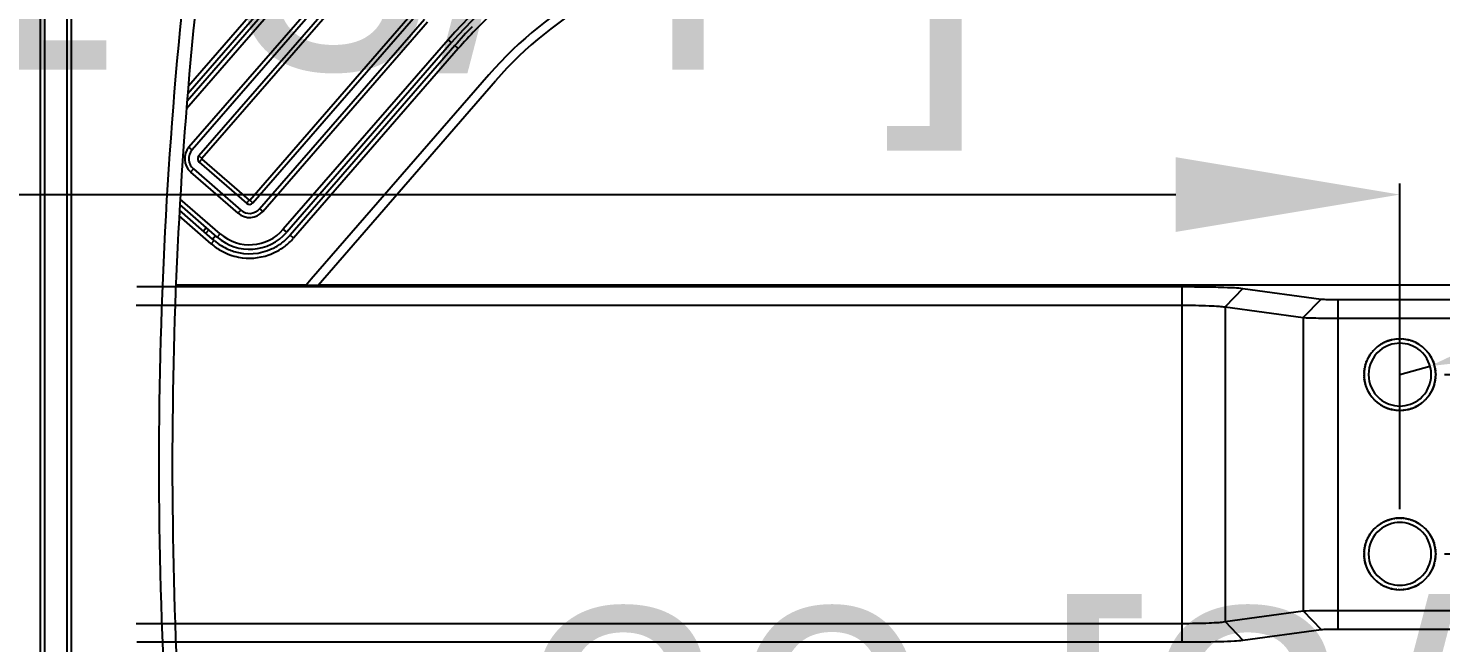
# Model space of a CAD drawing. Header units: millimetres. Extents: x -1070 to 42146, y 1440 to 12921.
# Drawn here: x 7016.2 to 7173.8, y 3247.9 to 3316.5 of the extents above; entities that cross this region are included whole.
import ezdxf

# ---------------------------------------------------------------- set-up
doc = ezdxf.new("R2010")
doc.units = ezdxf.units.MM
doc.linetypes.add('HIDDEN', pattern=[0.2, 0.1, -0.1])
doc.layers.add('DIM', color=4, linetype='Continuous')
doc.layers.add('DW-PLUS-XIANGTI隐藏线HIDDEN', color=7, linetype='Continuous')
doc.styles.get("Standard").update_dxf_attribs({"font": 'arial.ttf'})
doc.dimstyles.new('ISO-200', dxfattribs={"dimtxt": 30, "dimasz": 25, "dimexe": 1.25, "dimexo": 5, "dimgap": 5, "dimtad": 1, "dimtoh": 1, "dimdec": 1, "dimdsep": 46, "dimtxsty": 'Standard', "dimcen": 2.5, "dimadec": 0, "dimazin": 0, "dimtfac": 1, "dimtdec": 1, "dimtmove": 0, "dimatfit": 3, "dimfxl": 1, "dimarcsym": 0})

# ---------------------------------------------------------------- blocks, each defined once
blk = doc.blocks.new('*D141')
at = {"layer": 'Defpoints', "color": 0, "transparency": 16777216}
for p in [(7169.27, 3297.92), (6819.27, 3257.83), (7169.27, 3257.83)]:
    blk.add_point(p, dxfattribs=at)
at = {"layer": 'DIM', "color": 0, "lineweight": -2, "transparency": 16777216}
for p, q in [((6819.27, 3262.83), (6819.27, 3299.17)), ((6844.27, 3297.92), (7144.27, 3297.92)), ((7169.27, 3262.83), (7169.27, 3299.17))]:
    blk.add_line(p, q, dxfattribs=at)
at = {"layer": 'DIM', "color": 0, "transparency": 16777216}
for points in [[(6844.27, 3302.09), (6844.27, 3293.75), (6819.27, 3297.92)], [(7144.27, 3302.09), (7144.27, 3293.75), (7169.27, 3297.92)]]:
    blk.add_solid(points, dxfattribs=at)
at = {"layer": 'DIM', "color": 0, "lineweight": -3, "transparency": 16777216, "insert": (6994.27, 3322.34), "char_height": 30, "attachment_point": 5}
blk.add_mtext('350 [1\'-1 3/4"]', dxfattribs=at)
blk = doc.blocks.new('*D142')
at = {"layer": 'Defpoints', "color": 0, "transparency": 16777216}
for p in [(7169.27, 3277.83), (7169.27, 3257.83), (7228.58, 3257.83)]:
    blk.add_point(p, dxfattribs=at)
at = {"layer": 'DIM', "color": 0, "lineweight": -2, "transparency": 16777216}
for p, q in [((7228.58, 3302.83), (7228.58, 3327.83)), ((7174.27, 3277.83), (7229.83, 3277.83)), ((7228.58, 3277.83), (7228.58, 3257.83)), ((7174.27, 3257.83), (7229.83, 3257.83)), ((7228.58, 3232.83), (7228.58, 3207.83)), ((7228.58, 3207.83), (7072.85, 3207.83))]:
    blk.add_line(p, q, dxfattribs=at)
at = {"layer": 'DIM', "color": 0, "transparency": 16777216}
for points in [[(7224.42, 3302.83), (7232.75, 3302.83), (7228.58, 3277.83)], [(7224.42, 3232.83), (7232.75, 3232.83), (7228.58, 3257.83)]]:
    blk.add_solid(points, dxfattribs=at)
at = {"layer": 'DIM', "color": 0, "lineweight": -3, "transparency": 16777216, "insert": (7148.22, 3232.25), "char_height": 30, "attachment_point": 5}
blk.add_mtext('20 [3/4"]', dxfattribs=at)
blk = doc.blocks.new('*D131')
at = {"layer": 'Defpoints', "color": 0, "transparency": 16777216}
for p in [(7169.27, 3277.83), (7172.64, 3278.78)]:
    blk.add_point(p, dxfattribs=at)
at = {"layer": 'DIM', "color": 0, "lineweight": -2, "transparency": 16777216}
for p, q in [((7320.43, 3320.79), (7196.69, 3285.62)), ((7765.43, 3320.79), (7320.43, 3320.79)), ((7169.27, 3277.83), (7172.64, 3278.78))]:
    blk.add_line(p, q, dxfattribs=at)
at = {"layer": 'DIM', "color": 0, "transparency": 16777216}
blk.add_solid([(7195.55, 3289.63), (7197.83, 3281.61), (7172.64, 3278.78)], dxfattribs=at)
at = {"layer": 'DIM', "color": 0, "lineweight": -3, "transparency": 16777216, "insert": (7545.43, 3345.79), "char_height": 30, "attachment_point": 5}
blk.add_mtext('{\\fGulim|b0|i0|c134|p0;4-M8 through hole}', dxfattribs=at)

msp = doc.modelspace()

# ---------------------------------------------------------------- linework, layer by layer
at = {"color": 7, "linetype": 'Continuous', "lineweight": -3}
for p, q in [((7017.525, 3477.826), (7017.525, 3057.826)), ((7018.025, 3477.826), (7018.025, 3057.826)), ((7020.525, 3057.826), (7020.525, 3477.826)), ((7021.025, 3057.826), (7021.025, 3477.826)), ((7033.855, 3307.518), (7050.232, 3326.357)), ((7033.926, 3308.362), (7049.854, 3326.685)), ((7033.996, 3309.205), (7049.477, 3327.013)), ((7034.067, 3310.048), (7049.1, 3327.341)), ((7052.527, 3324.362), (7034.132, 3303.2)), ((7052.873, 3324.061), (7034.478, 3302.9)), ((7053.628, 3323.405), (7035.232, 3302.243)), ((7053.974, 3323.104), (7035.578, 3301.943)), ((7040.924, 3297.296), (7059.32, 3318.457)), ((7041.27, 3296.995), (7059.665, 3318.156)), ((7042.025, 3296.339), (7060.42, 3317.5)), ((7042.371, 3296.038), (7060.766, 3317.2)), ((7063.062, 3315.204), (7044.666, 3294.043)), ((7063.439, 3314.876), (7063.062, 3315.204)), ((7063.439, 3314.876), (7045.044, 3293.715)), ((7063.816, 3314.548), (7045.421, 3293.387)), ((7064.194, 3314.22), (7045.798, 3293.059)), ((7064.194, 3314.22), (7063.816, 3314.548)), ((7067.59, 3311.268), (7047.782, 3288.482)), ((7048.537, 3287.826), (7068.345, 3310.612)), ((7034.478, 3302.9), (7034.132, 3303.2)), ((7035.578, 3301.943), (7035.232, 3302.243)), ((7035.582, 3301.884), (7035.282, 3301.538)), ((7035.282, 3301.538), (7040.565, 3296.946)), ((7035.582, 3301.884), (7040.865, 3297.292)), ((7034.626, 3300.783), (7034.325, 3300.438)), ((7034.325, 3300.438), (7039.608, 3295.845)), ((7034.626, 3300.783), (7039.909, 3296.191)), ((7033.102, 3296.581), (7033.215, 3296.71)), ((7037.284, 3293.172), (7033.116, 3296.796)), ((7037.612, 3293.549), (7033.155, 3297.424)), ((7040.865, 3297.292), (7040.565, 3296.946)), ((7040.924, 3297.296), (7041.27, 3296.995)), ((7042.025, 3296.339), (7042.371, 3296.038)), ((7036.628, 3292.417), (7033.047, 3295.531)), ((7036.768, 3292.959), (7033.08, 3296.164)), ((7039.909, 3296.191), (7039.608, 3295.845)), ((7036.071, 3294.227), (7035.743, 3293.849)), ((7036.341, 3293.992), (7036.013, 3293.615)), ((7036.768, 3292.959), (7037.096, 3293.336)), ((7037.284, 3293.172), (7037.612, 3293.549)), ((7045.044, 3293.715), (7044.666, 3294.043)), ((7045.798, 3293.059), (7045.421, 3293.387)), ((7036.628, 3292.417), (7036.956, 3292.795)), ((7036.956, 3292.795), (7036.768, 3292.959)), ((7047.782, 3288.482), (7047.212, 3287.826)), ((7028.323, 3287.649), (7144.934, 3287.649)), ((7047.212, 3287.826), (7032.681, 3287.826)), ((7047.212, 3287.826), (7048.537, 3287.826)), ((7212.275, 3287.826), (7048.537, 3287.826)), ((7144.934, 3287.649), (7144.934, 3285.576)), ((7151.768, 3287.457), (7149.764, 3285.383)), ((7151.768, 3287.457), (7160.484, 3286.261)), ((7028.253, 3285.576), (7144.934, 3285.576)), ((7144.934, 3285.576), (7144.934, 3250.076)), ((7149.764, 3285.383), (7158.48, 3284.187)), ((7149.764, 3285.383), (7149.764, 3250.269)), ((7160.484, 3286.261), (7158.48, 3284.187)), ((7162.344, 3286.208), (7162.344, 3284.135)), ((7162.344, 3286.208), (7177.487, 3286.208)), ((7158.48, 3284.187), (7158.48, 3251.465)), ((7162.344, 3284.135), (7162.344, 3251.517)), ((7162.344, 3284.135), (7177.487, 3284.135)), ((7149.764, 3250.269), (7158.48, 3251.465)), ((7158.48, 3251.465), (7160.484, 3249.391)), ((7162.344, 3251.517), (7162.344, 3249.444)), ((7162.344, 3251.517), (7177.487, 3251.517)), ((7028.253, 3250.076), (7144.934, 3250.076)), ((7144.934, 3250.076), (7144.934, 3248.002)), ((7149.764, 3250.269), (7151.768, 3248.195)), ((7151.768, 3248.195), (7160.484, 3249.391)), ((7162.344, 3249.444), (7177.487, 3249.444)), ((7028.323, 3248.002), (7144.934, 3248.002))]:
    msp.add_line(p, q, dxfattribs=at)
for centre, radius, start, end in [((7100.042, 3283.057), 49, 98, 139), ((7100.042, 3283.057), 49, 98, 139), ((7100.042, 3283.057), 48.5, 98, 139), ((7100.042, 3283.057), 48.5, 98, 139), ((7100.042, 3283.057), 47.5, 101.41991, 135.58001), ((7100.042, 3283.057), 43, 98, 139), ((7100.042, 3283.057), 43, 98, 139), ((7100.042, 3283.057), 42, 98, 139), ((7100.042, 3283.057), 42, 98, 139), ((7532.275, 3267.826), 501.5, 173.65958, 186.34042), ((7532.275, 3267.826), 500, 174.07871, 185.92127), ((7100.042, 3283.057), 48, 135.58333, 139), ((7100.042, 3283.057), 47.5, 135.58001, 139), ((7035.61, 3301.915), 1.958, 139, 229), ((7035.61, 3301.915), 1.5, 139, 229), ((7035.61, 3301.915), 0.5, 139, 229), ((7035.61, 3301.915), 0.0417, 139, 229), ((7040.893, 3297.323), 1.5, 229, 319), ((7040.893, 3297.323), 0.5, 229, 319), ((7040.893, 3297.323), 0.0417, 229, 319), ((7040.893, 3297.323), 1.958, 229, 319), ((7040.893, 3297.323), 5.5, 229, 319), ((7040.893, 3297.323), 5, 229, 319), ((7040.893, 3297.323), 6, 312.99977, 319), ((7040.893, 3297.323), 6.5, 229, 241.09694), ((7040.893, 3297.323), 6, 229, 246.99963), ((7040.893, 3297.323), 6.5, 241.09694, 259.12773), ((7040.893, 3297.323), 6, 246.99963, 252.99952), ((7040.893, 3297.323), 6, 252.99952, 294.99906), ((7040.893, 3297.323), 6.5, 289.2195, 307.14648), ((7040.893, 3297.323), 6, 294.99906, 300.99932), ((7040.893, 3297.323), 6, 300.99932, 312.99977), ((7040.893, 3297.323), 6.5, 307.14648, 313.029), ((7040.893, 3297.323), 6.5, 313.029, 319), ((7040.893, 3297.323), 6.5, 259.12773, 289.2195), ((7169.275, 3277.826), 3.5, 130, 180), ((7169.275, 3277.826), 4, 37.54339, 142.45661), ((7169.275, 3277.826), 3.5, 50, 130), ((7169.275, 3277.826), 3.5, 0, 50), ((7169.275, 3277.826), 4, 142.45661, 180), ((7169.275, 3277.826), 4, 0, 37.54339), ((7169.275, 3277.826), 4, 180, 217.54339), ((7169.275, 3277.826), 3.5, 180, 230), ((7169.275, 3277.826), 3.5, 310, 0), ((7169.275, 3277.826), 4, 322.45661, 0), ((7169.275, 3277.826), 4, 217.54339, 322.45661), ((7169.275, 3277.826), 3.5, 230, 310), ((7169.275, 3257.826), 4, 37.54339, 142.45661), ((7169.275, 3257.826), 4, 142.45661, 180), ((7169.275, 3257.826), 3.5, 130, 180), ((7169.275, 3257.826), 3.5, 50, 130), ((7169.275, 3257.826), 3.5, 0, 50), ((7169.275, 3257.826), 4, 0, 37.54339), ((7169.275, 3257.826), 4, 180, 217.54339), ((7169.275, 3257.826), 3.5, 180, 230), ((7169.275, 3257.826), 3.5, 310, 0), ((7169.275, 3257.826), 4, 322.45661, 0), ((7169.275, 3257.826), 4, 217.54339, 322.45661), ((7169.275, 3257.826), 3.5, 230, 310)]:
    msp.add_arc(centre, radius, start, end, dxfattribs=at)
for points, knots in [([(7144.934, 3287.649), (7145.692, 3287.649), (7147.128, 3287.641), (7149.089, 3287.607), (7150.608, 3287.547), (7151.452, 3287.5), (7151.768, 3287.457)], [0, 0, 0, 0, 0.3325305, 0.6299614, 0.8600304, 1, 1, 1, 1]), ([(7144.934, 3285.576), (7145.949, 3285.581), (7147.337, 3285.553), (7148.946, 3285.48), (7149.543, 3285.425), (7149.764, 3285.383)], [0, 0, 0, 0, 0.6296279, 0.860167, 1, 1, 1, 1]), ([(7160.484, 3286.261), (7160.712, 3286.229), (7161.334, 3286.222), (7161.953, 3286.208), (7162.344, 3286.208)], [0, 0, 0, 0, 0.3704486, 1, 1, 1, 1]), ([(7158.48, 3284.187), (7158.956, 3284.157), (7160.245, 3284.147), (7161.532, 3284.134), (7162.344, 3284.135)], [0, 0, 0, 0, 0.3698209, 1, 1, 1, 1]), ([(7158.48, 3251.465), (7158.956, 3251.496), (7160.245, 3251.504), (7161.532, 3251.517), (7162.344, 3251.517)], [0, 0, 0, 0, 0.3697667, 1, 1, 1, 1]), ([(7144.934, 3250.076), (7145.47, 3250.075), (7146.485, 3250.085), (7147.872, 3250.119), (7148.946, 3250.178), (7149.543, 3250.224), (7149.764, 3250.269)], [0, 0, 0, 0, 0.332434, 0.6296958, 0.8602333, 1, 1, 1, 1]), ([(7160.484, 3249.391), (7160.712, 3249.422), (7161.334, 3249.43), (7161.953, 3249.444), (7162.344, 3249.444)], [0, 0, 0, 0, 0.3700235, 1, 1, 1, 1]), ([(7144.934, 3248.002), (7146.37, 3248.002), (7148.333, 3248.017), (7150.61, 3248.104), (7151.453, 3248.152), (7151.768, 3248.195)], [0, 0, 0, 0, 0.6299653, 0.8605373, 1, 1, 1, 1])]:
    msp.add_open_spline(points, degree=3, knots=knots, dxfattribs=at)
at = {"layer": 'DW-PLUS-XIANGTI隐藏线HIDDEN', "color": 5, "linetype": 'HIDDEN', "lineweight": -3}
for centre in [(7169.275, 3277.826), (7169.275, 3257.826)]:
    msp.add_circle(centre, 4, dxfattribs=at)

# ---------------------------------------------------------------- dimensions: what is measured, and where the dimension line sits
at = {"layer": 'DIM', "color": 7, "lineweight": -3}
dim = msp.add_radius_dim(center=(7169.275, 3277.826), mpoint=(7172.641, 3278.783), text='{\\fGulim|b0|i0|c134|p0;4-M8 through hole}', dimstyle='ISO-200', dxfattribs=at)
dim.commit()
dim.dimension.update_dxf_attribs({"geometry": '*D131', "text_midpoint": (7545.433, 3320.788), "dimtype": 164})
dim = msp.add_linear_dim(base=(7169.275, 3297.919), p1=(6819.275, 3257.826), p2=(7169.275, 3257.826), dimstyle='ISO-200', dxfattribs=at)
dim.commit()
dim.dimension.update_dxf_attribs({"geometry": '*D141', "text_midpoint": (6994.275, 3322.339)})
dim = msp.add_linear_dim(base=(7228.584, 3257.826), p1=(7169.275, 3277.826), p2=(7169.275, 3257.826), angle=90, dimstyle='ISO-200', dxfattribs=at)
dim.commit()
dim.dimension.update_dxf_attribs({"geometry": '*D142', "text_midpoint": (7148.216, 3232.246)})

doc.saveas('drawing.dxf')
